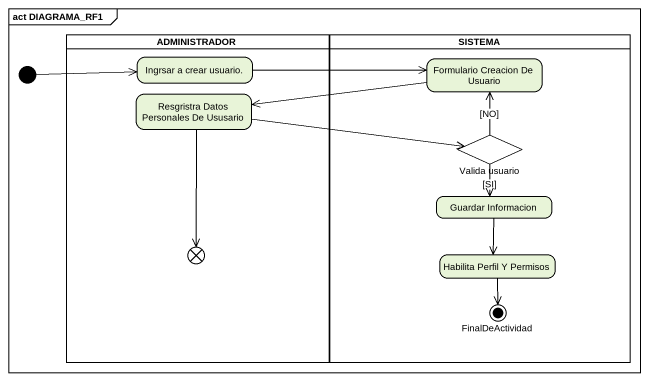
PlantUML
@startuml
mainframe act DIAGRAMA_RF1
hide empty description
state ADMINISTRADOR <<partition>> {
  state "Ingrsar a crear usuario." as Ingrsar_a_crear_usuario
  state "Resgristra Datos Personales De Ususario" as Resgristra_Datos_Personales
  state flowfinal1 <<end>>
}
state SISTEMA <<partition>> {
  state "Formulario Creacion De Usuario" as Formulario_Creacion_De
  state "Valida usuario" as Valida_usuario <<choice>>
  state "Guardar Informacion" as Guardar_Informacion
  state "Habilita Perfil Y Permisos" as Habilita_Perfil_Y_Permisos
  state FinalDeActividad <<end>>
}
state initial1 <<start>>
initial1 -right-> Ingrsar_a_crear_usuario
Ingrsar_a_crear_usuario -right-> Formulario_Creacion_De
Formulario_Creacion_De -left-> Resgristra_Datos_Personales
Resgristra_Datos_Personales -right-> Valida_usuario
Resgristra_Datos_Personales --> flowfinal1
Valida_usuario -up-> Formulario_Creacion_De : [NO]
Valida_usuario --> Guardar_Informacion : [SI]
Guardar_Informacion --> Habilita_Perfil_Y_Permisos
Habilita_Perfil_Y_Permisos --> FinalDeActividad
@enduml
